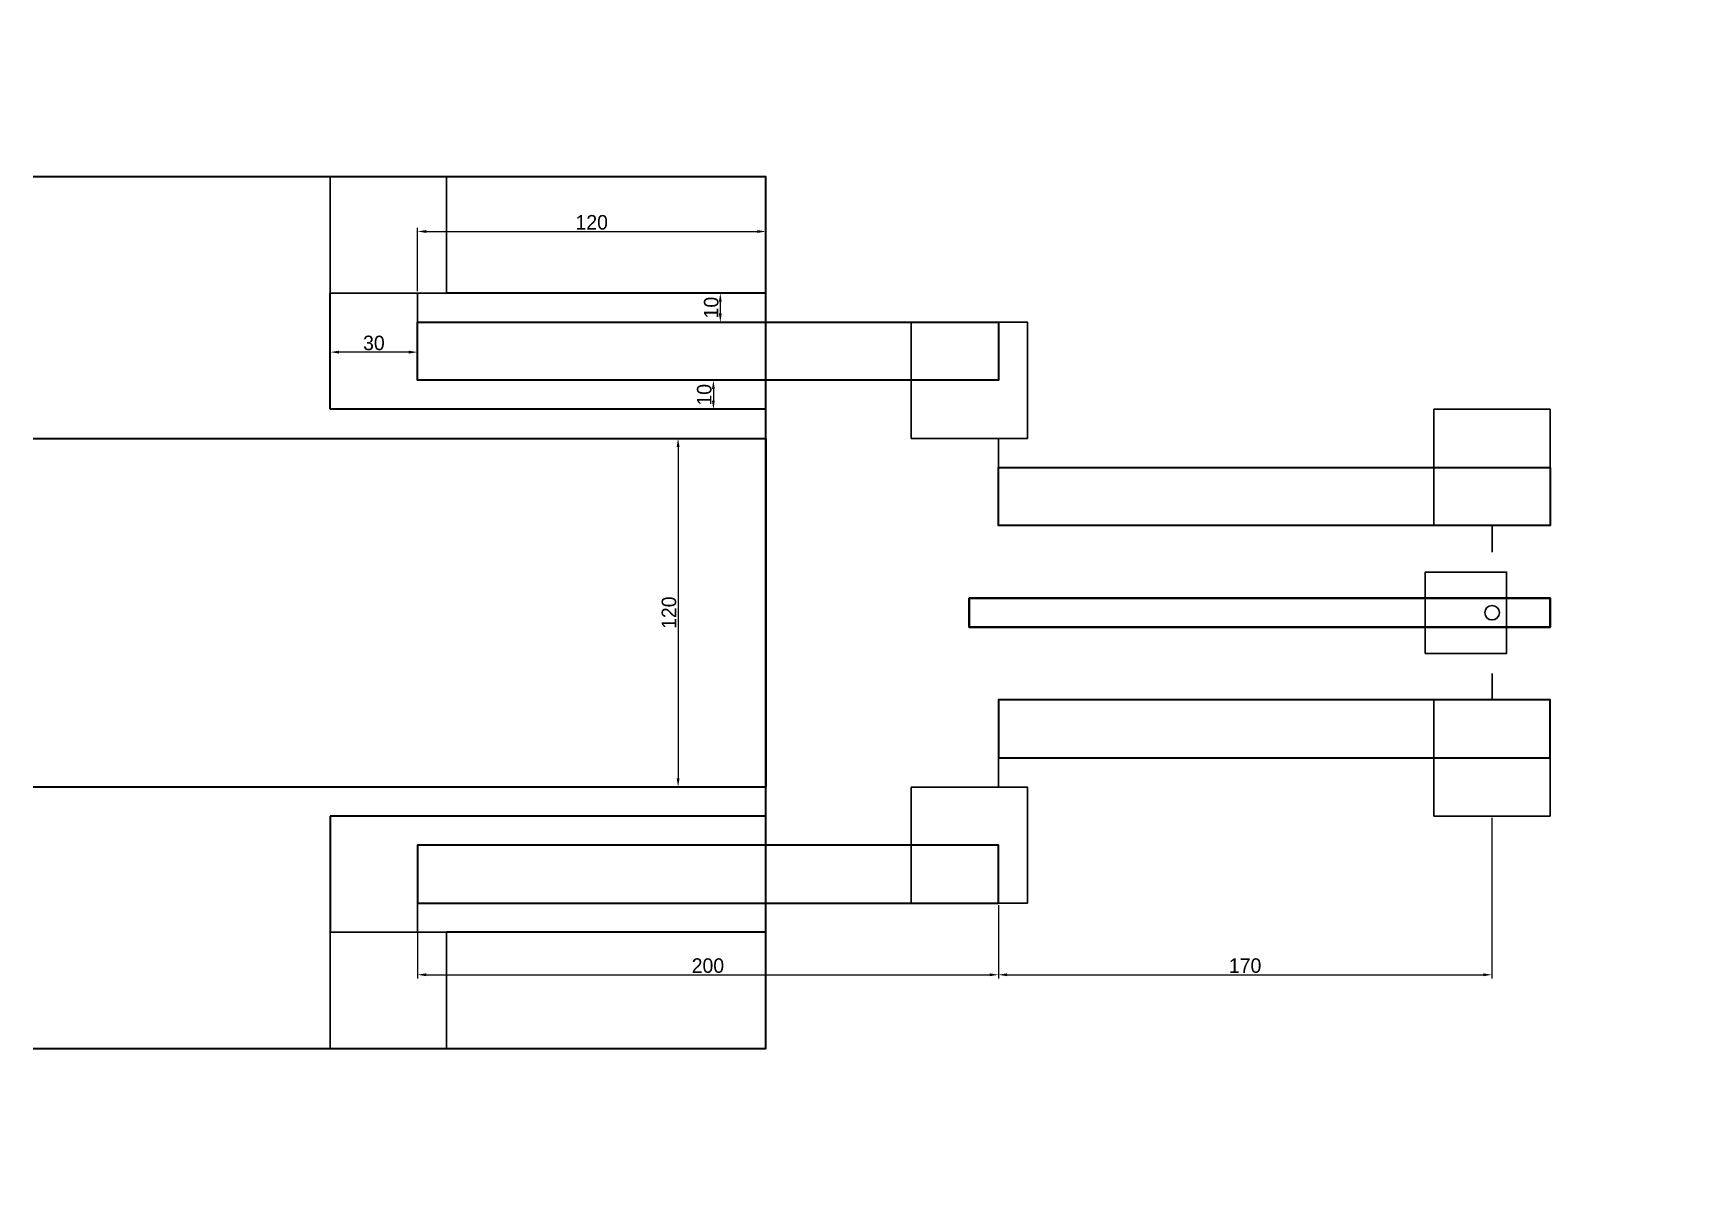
# Paper-space layout 'A4 Mono' of a CAD drawing. Header units: millimetres. Extents: x 5 to 291, y 5 to 203.
# The model-space entities are those that its viewports show. They can reach past a viewport. Long polylines and large blocks are cut down to what shows.
import ezdxf

# ---------------------------------------------------------------- set-up
doc = ezdxf.new("R2010")
doc.units = ezdxf.units.MM
doc.header["$LTSCALE"] = 3
for name, color, linetype, lineweight in [('Arm', 51, 'Continuous', 35), ('Dim', 7, 'Continuous', 18), ('Robot', 141, 'Continuous', 35), ('Servos', 91, 'Continuous', 30), ('Tray', 211, 'Continuous', 35)]:
    doc.layers.add(name, color=color, linetype=linetype, lineweight=lineweight)
doc.layers.add('VP', color=60, linetype='Continuous')
doc.layers.get('VP').off()
doc.dimstyles.new('Copy of ISO-25', dxfattribs={"dimtxt": 5, "dimasz": 3, "dimexe": 1.25, "dimexo": 0.625, "dimtad": 1, "dimdec": 0, "dimdsep": 46, "dimtxsty": 'Standard', "dimcen": 2.5, "dimadec": 0, "dimazin": 0, "dimtfac": 1, "dimtdec": 0, "dimtmove": 0, "dimatfit": 3, "dimfxl": 1, "dimfrac": 2, "dimarcsym": 0})

# ---------------------------------------------------------------- blocks, each defined once
blk = doc.blocks.new('*D32')
at = {"layer": 'Defpoints', "color": 0, "transparency": 16777216}
for p in [(2655.16, 707.92), (2639.43, 697.92), (2655.16, 697.92)]:
    blk.add_point(p, dxfattribs=at)
at = {"layer": 'Dim', "color": 0, "lineweight": -2, "transparency": 16777216}
for p, q in [((2654.53, 707.92), (2638.18, 707.92)), ((2639.43, 704.92), (2639.43, 700.92)), ((2654.53, 697.92), (2638.18, 697.92))]:
    blk.add_line(p, q, dxfattribs=at)
at = {"layer": 'Dim', "color": 0, "transparency": 16777216}
for points in [[(2638.93, 704.92), (2639.93, 704.92), (2639.43, 707.92)], [(2638.93, 700.92), (2639.93, 700.92), (2639.43, 697.92)]]:
    blk.add_solid(points, dxfattribs=at)
at = {"layer": 'Dim', "color": 0, "transparency": 16777216, "insert": (2636.31, 702.92), "char_height": 5, "attachment_point": 5, "rotation": 90}
blk.add_mtext('10', dxfattribs=at)
blk = doc.blocks.new('*D33')
at = {"layer": 'Defpoints', "color": 0, "transparency": 16777216}
for p in [(2655.16, 677.92), (2637.05, 667.92), (2655.16, 667.92)]:
    blk.add_point(p, dxfattribs=at)
at = {"layer": 'Dim', "color": 0, "lineweight": -2, "transparency": 16777216}
for p, q in [((2654.53, 677.92), (2635.8, 677.92)), ((2637.05, 674.92), (2637.05, 670.92)), ((2654.53, 667.92), (2635.8, 667.92))]:
    blk.add_line(p, q, dxfattribs=at)
at = {"layer": 'Dim', "color": 0, "transparency": 16777216}
for points in [[(2636.55, 674.92), (2637.55, 674.92), (2637.05, 677.92)], [(2636.55, 670.92), (2637.55, 670.92), (2637.05, 667.92)]]:
    blk.add_solid(points, dxfattribs=at)
at = {"layer": 'Dim', "color": 0, "transparency": 16777216, "insert": (2633.92, 672.92), "char_height": 5, "attachment_point": 5, "rotation": 90}
blk.add_mtext('10', dxfattribs=at)
blk = doc.blocks.new('*D34')
at = {"layer": 'Defpoints', "color": 0, "transparency": 16777216}
for p in [(2505.16, 687.6), (2505.16, 677.92), (2535.16, 677.92)]:
    blk.add_point(p, dxfattribs=at)
at = {"layer": 'Dim', "color": 0, "lineweight": -2, "transparency": 16777216}
for p, q in [((2505.16, 678.54), (2505.16, 688.85)), ((2532.16, 687.6), (2508.16, 687.6)), ((2535.16, 678.54), (2535.16, 688.85))]:
    blk.add_line(p, q, dxfattribs=at)
at = {"layer": 'Dim', "color": 0, "transparency": 16777216}
for points in [[(2508.16, 688.1), (2508.16, 687.1), (2505.16, 687.6)], [(2532.16, 688.1), (2532.16, 687.1), (2535.16, 687.6)]]:
    blk.add_solid(points, dxfattribs=at)
at = {"layer": 'Dim', "color": 0, "transparency": 16777216, "insert": (2520.16, 690.73), "char_height": 5, "attachment_point": 5}
blk.add_mtext('30', dxfattribs=at)
blk = doc.blocks.new('*D35')
at = {"layer": 'Defpoints', "color": 0, "transparency": 16777216}
for p in [(2655.16, 729.12), (2535.16, 707.92), (2655.16, 707.92)]:
    blk.add_point(p, dxfattribs=at)
at = {"layer": 'Dim', "color": 0, "lineweight": -2, "transparency": 16777216}
for p, q in [((2535.16, 708.54), (2535.16, 730.37)), ((2538.16, 729.12), (2652.16, 729.12)), ((2655.16, 708.54), (2655.16, 730.37))]:
    blk.add_line(p, q, dxfattribs=at)
at = {"layer": 'Dim', "color": 0, "transparency": 16777216}
for points in [[(2538.16, 729.62), (2538.16, 728.62), (2535.16, 729.12)], [(2652.16, 729.62), (2652.16, 728.62), (2655.16, 729.12)]]:
    blk.add_solid(points, dxfattribs=at)
at = {"layer": 'Dim', "color": 0, "transparency": 16777216, "insert": (2595.16, 732.25), "char_height": 5, "attachment_point": 5}
blk.add_mtext('120', dxfattribs=at)
blk = doc.blocks.new('*D36')
at = {"layer": 'Defpoints', "color": 0, "transparency": 16777216}
for p in [(2535.16, 497.92), (2735.16, 497.92), (2735.16, 473.31)]:
    blk.add_point(p, dxfattribs=at)
at = {"layer": 'Dim', "color": 0, "lineweight": -2, "transparency": 16777216}
for p, q in [((2535.16, 497.29), (2535.16, 472.06)), ((2735.16, 497.29), (2735.16, 472.06)), ((2538.16, 473.31), (2732.16, 473.31))]:
    blk.add_line(p, q, dxfattribs=at)
at = {"layer": 'Dim', "color": 0, "transparency": 16777216}
for points in [[(2538.16, 473.81), (2538.16, 472.81), (2535.16, 473.31)], [(2732.16, 473.81), (2732.16, 472.81), (2735.16, 473.31)]]:
    blk.add_solid(points, dxfattribs=at)
at = {"layer": 'Dim', "color": 0, "transparency": 16777216, "insert": (2635.16, 476.43), "char_height": 5, "attachment_point": 5}
blk.add_mtext('200', dxfattribs=at)
blk = doc.blocks.new('*D37')
at = {"layer": 'Defpoints', "color": 0, "transparency": 16777216}
for p in [(2905.1, 527.92), (2735.16, 497.92), (2905.1, 473.31)]:
    blk.add_point(p, dxfattribs=at)
at = {"layer": 'Dim', "color": 0, "lineweight": -2, "transparency": 16777216}
for p, q in [((2905.1, 527.29), (2905.1, 472.06)), ((2735.16, 497.29), (2735.16, 472.06)), ((2738.16, 473.31), (2902.1, 473.31))]:
    blk.add_line(p, q, dxfattribs=at)
at = {"layer": 'Dim', "color": 0, "transparency": 16777216}
for points in [[(2738.16, 473.81), (2738.16, 472.81), (2735.16, 473.31)], [(2902.1, 473.81), (2902.1, 472.81), (2905.1, 473.31)]]:
    blk.add_solid(points, dxfattribs=at)
at = {"layer": 'Dim', "color": 0, "transparency": 16777216, "insert": (2820.13, 476.43), "char_height": 5, "attachment_point": 5}
blk.add_mtext('170', dxfattribs=at)
blk = doc.blocks.new('*D38')
at = {"layer": 'Defpoints', "color": 0, "transparency": 16777216}
for p in [(2655.16, 657.92), (2624.9, 537.92), (2655.16, 537.92)]:
    blk.add_point(p, dxfattribs=at)
at = {"layer": 'Dim', "color": 0, "lineweight": -2, "transparency": 16777216}
for p, q in [((2654.53, 657.92), (2623.65, 657.92)), ((2624.9, 654.92), (2624.9, 540.92)), ((2654.53, 537.92), (2623.65, 537.92))]:
    blk.add_line(p, q, dxfattribs=at)
at = {"layer": 'Dim', "color": 0, "transparency": 16777216}
for points in [[(2624.4, 654.92), (2625.4, 654.92), (2624.9, 657.92)], [(2624.4, 540.92), (2625.4, 540.92), (2624.9, 537.92)]]:
    blk.add_solid(points, dxfattribs=at)
at = {"layer": 'Dim', "color": 0, "transparency": 16777216, "insert": (2621.78, 597.92), "char_height": 5, "attachment_point": 5, "rotation": 90}
blk.add_mtext('120', dxfattribs=at)

msp = doc.modelspace()

# ---------------------------------------------------------------- linework, layer by layer
at = {"layer": 'Arm'}
for points in [[(2535.16, 697.92), (2735.16, 697.92), (2735.16, 677.92), (2535.16, 677.92)], [(2735.16, 647.92), (2925.1, 647.92), (2925.1, 627.92), (2735.16, 627.92)], [(2725.16, 592.92), (2725.16, 602.92), (2925.16, 602.92), (2925.16, 592.92), (2905.16, 592.92)], [(2725.16, 602.92), (2725.16, 592.92), (2925.16, 592.92), (2925.16, 602.92), (2905.16, 602.92)], [(2735.16, 547.92), (2925.1, 547.92), (2925.1, 567.92), (2735.16, 567.92)], [(2535.16, 497.92), (2735.16, 497.92), (2735.16, 517.92), (2535.16, 517.92)]]:
    msp.add_lwpolyline(points, close=True, dxfattribs=at)
at = {"layer": 'Robot'}
for p, q in [((2505.16, 667.92), (2505.16, 707.92)), ((2655.16, 707.92), (2545.16, 707.92)), ((2655.16, 697.92), (2655.16, 707.92)), ((2655.16, 667.92), (2505.16, 667.92)), ((2655.16, 527.92), (2505.16, 527.92)), ((2505.16, 527.92), (2505.16, 487.92)), ((2655.16, 487.92), (2545.16, 487.92))]:
    msp.add_line(p, q, dxfattribs=at)
msp.add_lwpolyline([(2355.16, 447.92), (2655.16, 447.92), (2655.16, 747.92), (2355.16, 747.92)], close=True, dxfattribs=at)
at = {"layer": 'Servos'}
for p, q in [((2535.16, 697.92), (2535.16, 707.92)), ((2735.16, 647.92), (2735.16, 657.92)), ((2905.16, 627.92), (2905.16, 618.78)), ((2905.16, 567.92), (2905.16, 577.05)), ((2735.16, 547.92), (2735.16, 537.92)), ((2535.16, 497.92), (2535.16, 487.92))]:
    msp.add_line(p, q, dxfattribs=at)
for points in [[(2505.16, 707.92), (2545.16, 707.92), (2545.16, 747.92), (2505.16, 747.92)], [(2705.16, 657.92), (2745.16, 657.92), (2745.16, 697.92), (2705.16, 697.92)], [(2885.1, 627.92), (2925.1, 627.92), (2925.1, 667.92), (2885.1, 667.92)], [(2882.16, 583.92), (2910.16, 583.92), (2910.16, 611.92), (2882.16, 611.92)], [(2882.16, 611.92), (2910.16, 611.92), (2910.16, 583.92), (2882.16, 583.92)], [(2885.1, 567.92), (2925.1, 567.92), (2925.1, 527.92), (2885.1, 527.92)], [(2705.16, 537.92), (2745.16, 537.92), (2745.16, 497.92), (2705.16, 497.92)], [(2505.16, 447.92), (2545.16, 447.92), (2545.16, 487.92), (2505.16, 487.92)]]:
    msp.add_lwpolyline(points, close=True, dxfattribs=at)
msp.add_circle((2905.16, 597.92), 2.5, dxfattribs=at)
msp.add_circle((2905.16, 597.92), 2.5, dxfattribs=at)
at = {"layer": 'Tray'}
msp.add_lwpolyline([(2355.16, 537.92), (2355.16, 657.92), (2655.16, 657.92), (2655.16, 537.92)], close=True, dxfattribs=at)

# ---------------------------------------------------------------- dimensions: what is measured, and where the dimension line sits
at = {"layer": 'Dim'}
for base, p1, p2, picture, middle in [((2655.16, 729.12), (2535.16, 707.92), (2655.16, 707.92), '*D35', (2595.16, 732.25)), ((2505.16, 687.6), (2535.16, 677.92), (2505.16, 677.92), '*D34', (2520.16, 690.73)), ((2905.1, 473.31), (2735.16, 497.92), (2905.1, 527.92), '*D37', (2820.13, 476.43)), ((2735.16, 473.31), (2535.16, 497.92), (2735.16, 497.92), '*D36', (2635.16, 476.43))]:
    dim = msp.add_linear_dim(base=base, p1=p1, p2=p2, dimstyle='Copy of ISO-25', dxfattribs=at)
    dim.commit()
    dim.dimension.update_dxf_attribs({"geometry": picture, "text_midpoint": middle})
for base, p1, p2, picture, middle in [((2639.43, 697.92), (2655.16, 707.92), (2655.16, 697.92), '*D32', (2636.31, 702.92)), ((2624.9, 537.92), (2655.16, 657.92), (2655.16, 537.92), '*D38', (2621.78, 597.92))]:
    dim = msp.add_linear_dim(base=base, p1=p1, p2=p2, angle=90, dimstyle='Copy of ISO-25', dxfattribs=at)
    dim.commit()
    dim.dimension.update_dxf_attribs({"geometry": picture, "text_midpoint": middle})
dim = msp.add_linear_dim(base=(2637.05, 667.92), p1=(2655.16, 677.92), p2=(2655.16, 667.92), angle=90, dimstyle='Copy of ISO-25', dxfattribs=at)
dim.commit()
dim.dimension.update_dxf_attribs({"geometry": '*D33', "text_midpoint": (2637.05, 672.92), "dimtype": 160})

psp = doc.layouts.new('A4 Mono')

# ---------------------------------------------------------------- viewports
at = {"layer": 'VP'}
psp.add_viewport(center=(147.92, 103.78), size=(285.7, 197.8257), view_center_point=(2688.56, 599.54), view_height=395.6513, dxfattribs=at)

doc.saveas('drawing.dxf')
